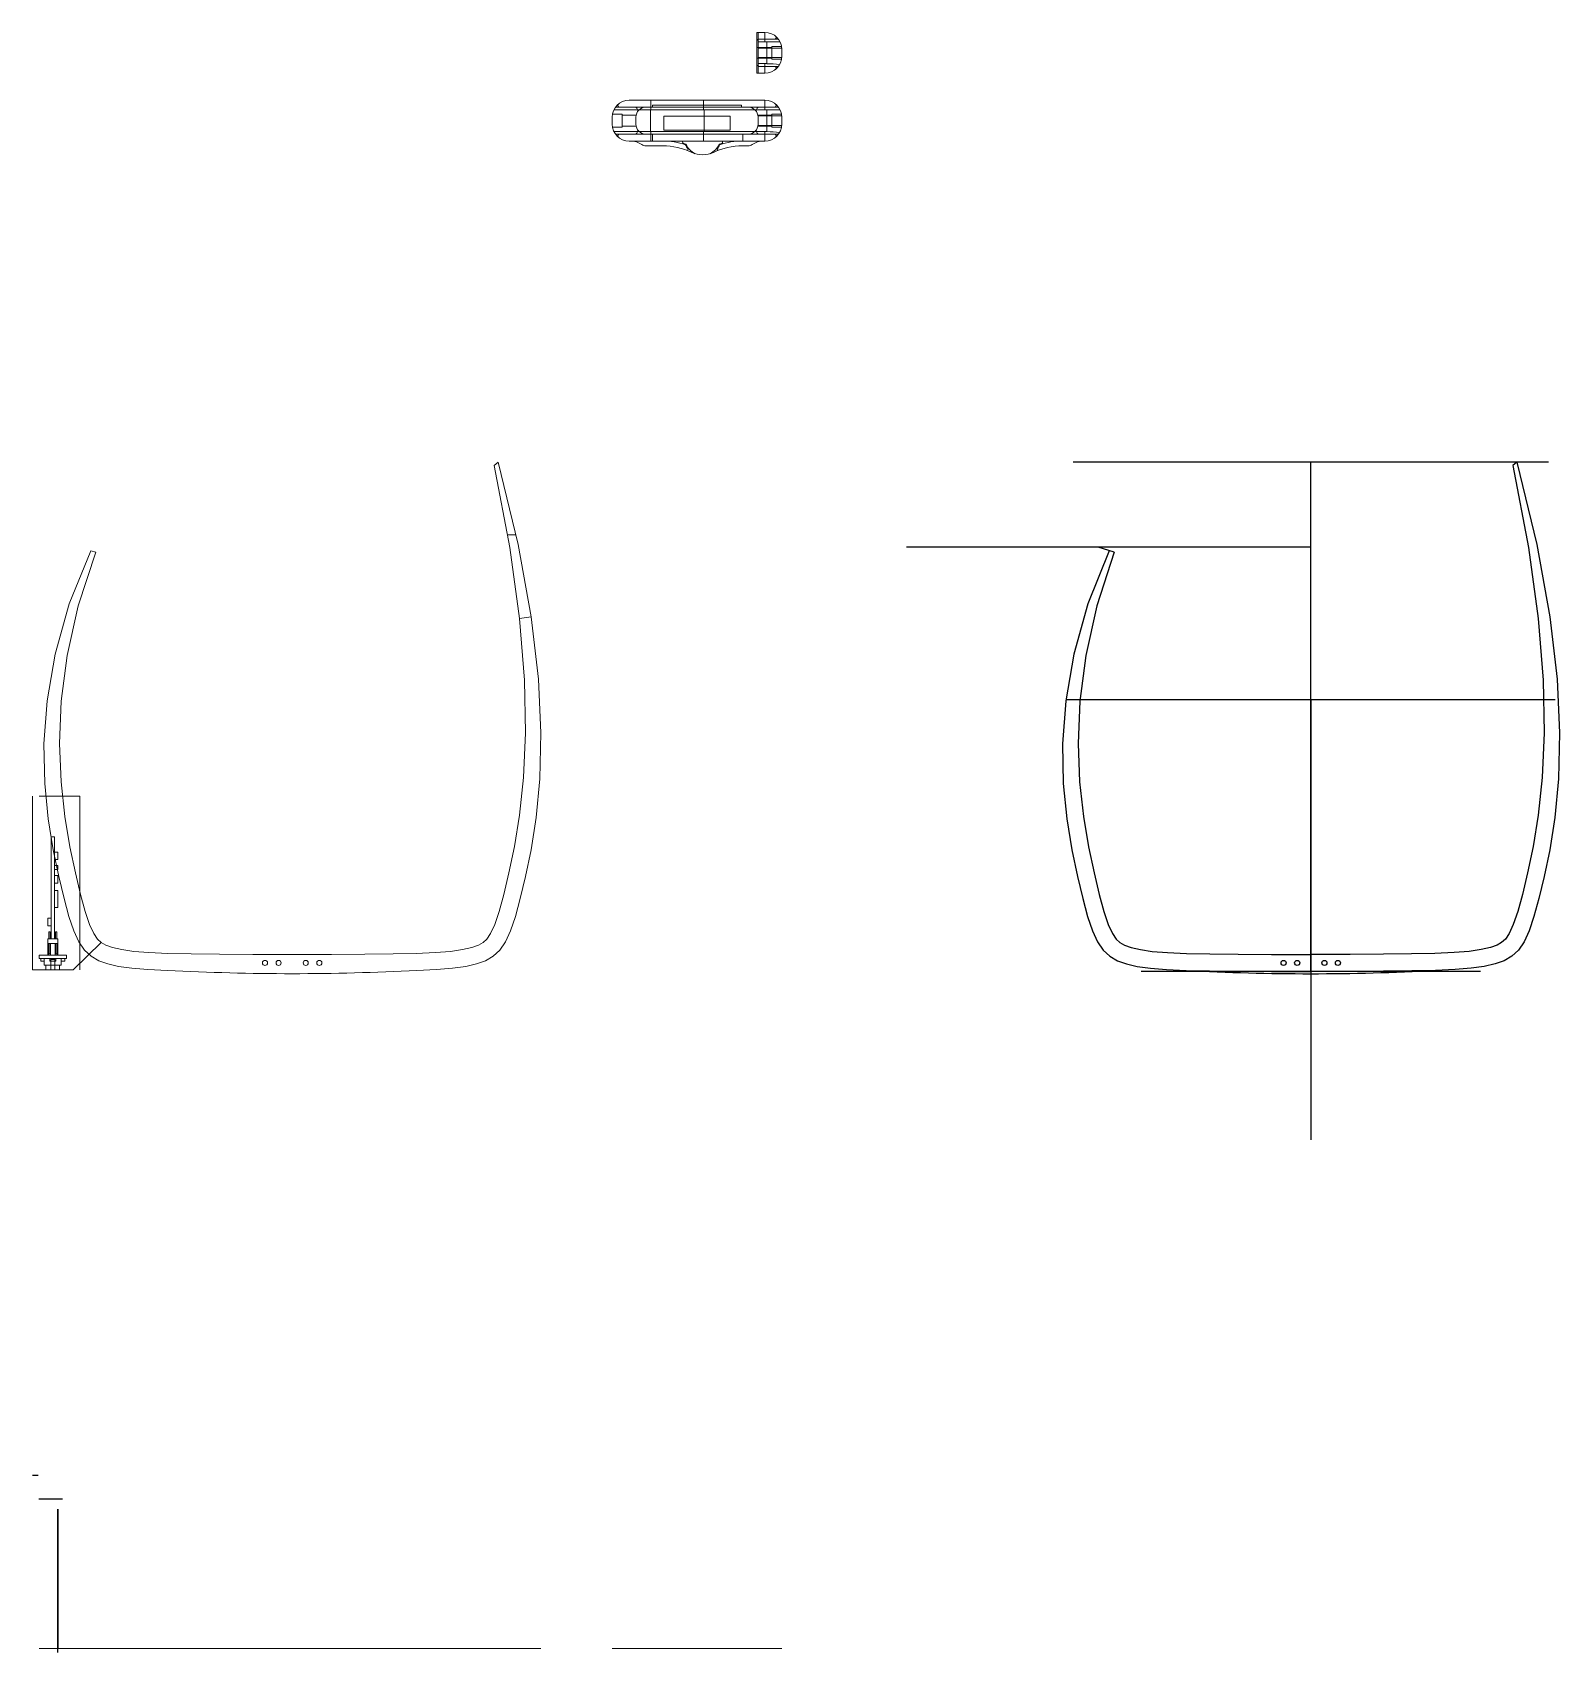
# Model space of a CAD drawing. Header units: millimetres. Extents: x -6 to 444, y 2 to 479.
import ezdxf

# ---------------------------------------------------------------- set-up
doc = ezdxf.new("R2010")
doc.units = ezdxf.units.MM
doc.layers.add('PRIMITIVAS', color=7, linetype='Continuous')

# ---------------------------------------------------------------- blocks, each defined once
blk = doc.blocks.new('A$C296025F8')
at = {"color": 5, "linetype": 'Continuous', "lineweight": 0, "extrusion": (0, 1, 0)}
for p, q in [((-202.5, -30.9), (-202.5, -51.9)), ((-190.5, -30.9), (-202.5, -30.9)), ((-190.5, -30.9), (-190.5, -51.9)), ((-189.13, -32.9), (-190.5, -32.9)), ((-189.13, -38.9), (-189.13, -32.9)), ((-187.21, -32.9), (-189.13, -32.9)), ((-187.21, -38.9), (-187.21, -32.9)), ((-184.96, -32.9), (-187.21, -32.9)), ((-184.96, -38.9), (-184.96, -32.9)), ((-182.29, -32.9), (-184.96, -32.9)), ((-179.1, -32.9), (-182.29, -32.9)), ((-182.29, -38.9), (-182.29, -32.9)), ((-179.1, -38.9), (-179.1, -32.9)), ((-175.22, -32.9), (-179.1, -32.9)), ((-175.22, -38.9), (-175.22, -32.9)), ((-170.49, -32.9), (-175.22, -32.9)), ((-170.49, -38.9), (-170.49, -32.9)), ((-164.74, -32.9), (-170.49, -32.9)), ((-91.26, -32.9), (-164.74, -32.9)), ((-85.5, -32.9), (-91.26, -32.9)), ((-85.5, -38.9), (-85.5, -32.9)), ((-80.77, -32.9), (-85.5, -32.9)), ((-80.77, -38.9), (-80.77, -32.9)), ((-76.9, -32.9), (-80.77, -32.9)), ((-76.9, -38.9), (-76.9, -32.9)), ((-73.7, -32.9), (-76.9, -32.9)), ((-73.7, -38.9), (-73.7, -32.9)), ((-71.03, -32.9), (-73.7, -32.9)), ((-71.03, -38.9), (-71.03, -32.9)), ((-68.78, -32.9), (-71.03, -32.9)), ((-68.78, -38.9), (-68.78, -32.9)), ((-66.87, -32.9), (-68.78, -32.9)), ((-66.87, -38.9), (-66.87, -32.9)), ((-65.2, -32.9), (-66.87, -32.9)), ((-65.2, -38.9), (-65.2, -32.9)), ((-63.7, -32.9), (-65.2, -32.9)), ((-63.7, -38.9), (-63.7, -32.9)), ((-62.27, -32.9), (-63.7, -32.9)), ((-62.27, -38.9), (-62.27, -32.9)), ((-60.83, -32.9), (-62.27, -32.9)), ((-60.83, -38.9), (-60.83, -32.9)), ((-59.29, -32.9), (-60.83, -32.9)), ((-57.64, -32.9), (-59.29, -32.9)), ((-57.64, -38.9), (-57.64, -32.9)), ((-56.12, -32.9), (-57.64, -32.9)), ((-56.12, -38.9), (-56.12, -32.9)), ((-55.04, -32.9), (-56.12, -32.9)), ((-55.04, -38.9), (-55.04, -32.9)), ((-54.72, -32.9), (-55.04, -32.9)), ((-54.72, -38.9), (-54.72, -32.9)), ((-190.5, -38.9), (-189.13, -38.9)), ((-189.13, -38.9), (-187.21, -38.9)), ((-187.21, -38.9), (-184.96, -38.9)), ((-184.96, -38.9), (-182.29, -38.9)), ((-182.29, -38.9), (-179.1, -38.9)), ((-179.1, -38.9), (-175.22, -38.9)), ((-175.22, -38.9), (-170.49, -38.9)), ((-170.49, -38.9), (-164.74, -38.9)), ((-164.74, -38.9), (-91.26, -38.9)), ((-91.26, -38.9), (-85.5, -38.9)), ((-85.5, -38.9), (-80.77, -38.9)), ((-80.77, -38.9), (-76.9, -38.9)), ((-76.9, -38.9), (-73.7, -38.9)), ((-73.7, -38.9), (-71.03, -38.9)), ((-71.03, -38.9), (-68.78, -38.9)), ((-68.78, -38.9), (-66.87, -38.9)), ((-68.51, -58.9), (-68.51, -38.9)), ((-66.87, -38.9), (-65.2, -38.9)), ((-65.2, -38.9), (-63.7, -38.9)), ((-63.9, -48.34), (-63.9, -38.9)), ((-63.7, -38.9), (-62.27, -38.9)), ((-62.27, -38.9), (-60.83, -38.9)), ((-60.83, -38.9), (-59.29, -38.9)), ((-59.29, -38.9), (-57.64, -38.9)), ((-57.64, -38.9), (-56.12, -38.9)), ((-57.61, -38.9), (-57.61, -38.9)), ((-56.12, -38.9), (-55.04, -38.9)), ((-55.04, -38.9), (-54.72, -38.9)), ((-33.77, -39.2), (-28.77, -39.2)), ((-33.77, -39.2), (-33.77, -42.28)), ((-32.77, -43.9), (-32.77, -40.9)), ((-32.77, -40.9), (-28.77, -40.9)), ((-32.09, -41.1), (-31.91, -41.1)), ((-32.09, -41.1), (-32.09, -44.2)), ((-31.91, -41.1), (-28.77, -41.1)), ((-28.77, -39.2), (-28.38, -39.2)), ((-28.38, -40.9), (-28.77, -40.9)), ((-28.77, -41.1), (-28.38, -41.1)), ((-24.99, -39.2), (-28.38, -39.2)), ((-24.99, -40.9), (-28.38, -40.9)), ((-24.99, -41.1), (-28.38, -41.1)), ((-26.23, -41.1), (-26.23, -40.9)), ((-24.99, -39.2), (-23.86, -39.2)), ((-23.86, -40.9), (-24.99, -40.9)), ((-23.86, -41.1), (-24.99, -41.1)), ((-18.88, -39.2), (-23.86, -39.2)), ((-18.88, -40.9), (-23.86, -40.9)), ((-18.88, -41.1), (-23.86, -41.1)), ((-10.31, -39.2), (-18.88, -39.2)), ((-10.31, -40.9), (-18.88, -40.9)), ((-18.88, -41.1), (-11.81, -41.1)), ((-13.01, -41.1), (-13.01, -40.9)), ((-11.98, -41.1), (-11.98, -40.9)), ((-11.81, -41.1), (-11.41, -41.1)), ((-11.41, -46.4), (-11.41, -41.1)), ((-9.31, -42.9), (-11.41, -42.9)), ((-10.31, -39.2), (-3.92, -39.2)), ((-9.31, -40.9), (-10.31, -40.9)), ((-9.31, -42.9), (-9.31, -40.9)), ((-4.92, -42.9), (-9.31, -42.9)), ((-3.92, -40.9), (-4.92, -40.9)), ((-4.92, -42.9), (-4.92, -40.9)), ((-2.82, -42.9), (-4.92, -42.9)), ((4.65, -39.2), (-3.92, -39.2)), ((4.65, -40.9), (-3.92, -40.9)), ((-2.82, -41.1), (-2.42, -41.1)), ((-2.82, -46.4), (-2.82, -41.1)), ((-2.42, -41.1), (4.65, -41.1)), ((-2.26, -41.1), (-2.26, -40.9)), ((-1.22, -41.1), (-1.22, -40.9)), ((4.65, -39.2), (6.33, -39.2)), ((6.33, -40.9), (4.65, -40.9)), ((4.65, -41.1), (6.33, -41.1)), ((6.33, -39.2), (7.46, -39.2)), ((7.46, -40.9), (6.33, -40.9)), ((7.46, -41.1), (6.33, -41.1)), ((10.85, -39.2), (7.46, -39.2)), ((10.85, -40.9), (7.46, -40.9)), ((10.85, -41.1), (7.46, -41.1)), ((8.7, -40.9), (8.7, -41.1)), ((10.85, -39.2), (11.23, -39.2)), ((11.23, -40.9), (10.85, -40.9)), ((10.85, -41.1), (11.23, -41.1)), ((11.23, -39.2), (16.23, -39.2)), ((15.23, -40.9), (11.23, -40.9)), ((14.38, -41.1), (11.23, -41.1)), ((14.56, -41.1), (14.38, -41.1)), ((14.56, -44.2), (14.56, -41.1)), ((15.23, -43.9), (15.23, -40.9)), ((16.23, -39.2), (16.23, -42.28)), ((-33.77, -49.3), (-33.77, -45.81)), ((-33.68, -43.9), (-32.77, -43.9)), ((-33.68, -44.2), (-31.91, -44.2)), ((-32.77, -43.9), (-32.09, -43.9)), ((-10.31, -46.4), (-11.81, -46.4)), ((-3.92, -46.4), (-10.31, -46.4)), ((-2.42, -46.4), (-3.92, -46.4)), ((16.22, -44.2), (14.38, -44.2)), ((15.23, -43.9), (14.56, -43.9)), ((16.15, -43.9), (15.23, -43.9)), ((16.23, -52.72), (16.23, -45.18)), ((-190.5, -51.9), (-202.5, -51.9)), ((-33.77, -49.3), (-33.26, -49.28)), ((-33.26, -54.04), (-33.26, -49.28)), ((-28.38, -48.2), (-24.99, -48.2)), ((-24.99, -48.2), (-23.86, -48.2)), ((-18.88, -48.2), (-23.86, -48.2)), ((-18.88, -48.2), (-10.31, -48.2)), ((-10.31, -48.2), (-3.92, -48.2)), ((-3.92, -48.2), (4.65, -48.2)), ((6.33, -48.2), (4.65, -48.2)), ((6.33, -48.2), (7.46, -48.2)), ((7.46, -48.2), (10.85, -48.2)), ((-33.26, -54.04), (-28.77, -53.84)), ((-28.77, -53.84), (-22.38, -53.57)), ((-22.38, -53.57), (-6.86, -53.87)), ((-6.86, -53.87), (11.23, -55.33)), ((11.23, -55.33), (11.25, -55.33)), ((11.25, -55.33), (15.56, -55.92)), ((15.56, -52.6), (15.56, -55.92)), ((15.56, -52.6), (16.23, -52.72)), ((15.56, -55.92), (15.72, -55.94)), ((15.72, -52.63), (15.72, -55.94)), ((-68.51, -58.9), (-64.61, -58.9)), ((-62.16, -58.9), (-64.61, -58.9))]:
    blk.add_line(p, q, dxfattribs=at)
at = {"color": 17, "linetype": 'Continuous', "lineweight": 0, "extrusion": (0, 1, 0)}
for p, q in [((-201.1, -38.9), (-201.1, -32.9)), ((-200.88, -32.9), (-201.1, -32.9)), ((-200.88, -38.9), (-200.88, -32.9)), ((-199.85, -32.9), (-200.88, -32.9)), ((-200.19, -38.9), (-200.19, -32.9)), ((-199.85, -38.9), (-199.85, -32.9)), ((-198.35, -32.9), (-199.85, -32.9)), ((-198.35, -38.9), (-198.35, -32.9)), ((-196.7, -32.9), (-198.35, -32.9)), ((-197.81, -38.9), (-197.81, -32.9)), ((-195.17, -32.9), (-196.7, -32.9)), ((-196.51, -38.9), (-196.51, -32.9)), ((-196.07, -38.9), (-196.07, -32.9)), ((-196, -38.9), (-196, -32.9)), ((-195.17, -38.9), (-195.17, -32.9)), ((-193.73, -32.9), (-195.17, -32.9)), ((-194.95, -38.9), (-194.95, -32.9)), ((-194.27, -38.9), (-194.27, -32.9)), ((-193.73, -38.9), (-193.73, -32.9)), ((-192.3, -32.9), (-193.73, -32.9)), ((-193.64, -38.9), (-193.64, -32.9)), ((-193.44, -38.9), (-193.44, -32.9)), ((-192.3, -38.9), (-192.3, -32.9)), ((-190.79, -32.9), (-192.3, -32.9)), ((-191.01, -38.9), (-191.01, -32.9)), ((-190.79, -38.9), (-190.79, -32.9)), ((-190.5, -32.9), (-190.79, -32.9)), ((-190.32, -38.9), (-190.32, -32.9)), ((-188.94, -38.9), (-188.94, -32.9)), ((-187.65, -38.9), (-187.65, -32.9)), ((-187.34, -38.9), (-187.34, -32.9)), ((-186.43, -38.9), (-186.43, -32.9)), ((-185.87, -38.9), (-185.87, -32.9)), ((-185.3, -38.9), (-185.3, -32.9)), ((-184.2, -38.9), (-184.2, -32.9)), ((-182.85, -38.9), (-182.85, -32.9)), ((-180.89, -38.9), (-180.89, -32.9)), ((-178.19, -38.9), (-178.19, -32.9)), ((-174.67, -38.9), (-174.67, -32.9)), ((-170.17, -38.9), (-170.17, -32.9)), ((-136.75, -38.9), (-136.75, -32.9)), ((-135.25, -38.9), (-135.25, -32.9)), ((-132.75, -38.9), (-132.75, -32.9)), ((-131.25, -38.9), (-131.25, -32.9)), ((-127.99, -38.9), (-127.99, -32.9)), ((-124.75, -38.9), (-124.75, -32.9)), ((-123.25, -38.9), (-123.25, -32.9)), ((-120.75, -38.9), (-120.75, -32.9)), ((-119.25, -38.9), (-119.25, -32.9)), ((-85.82, -38.9), (-85.82, -32.9)), ((-81.33, -38.9), (-81.33, -32.9)), ((-77.8, -38.9), (-77.8, -32.9)), ((-75.1, -38.9), (-75.1, -32.9)), ((-73.14, -38.9), (-73.14, -32.9)), ((-71.79, -38.9), (-71.79, -32.9)), ((-70.69, -38.9), (-70.69, -32.9)), ((-69.56, -38.9), (-69.56, -32.9)), ((-68.51, -38.9), (-68.51, -32.9)), ((-68.34, -38.9), (-68.34, -32.9)), ((-67.31, -58.9), (-67.31, -32.9)), ((-67.05, -38.9), (-67.05, -32.9)), ((-65.67, -38.9), (-65.67, -32.9)), ((-63.9, -38.9), (-63.9, -32.9)), ((-62.55, -38.9), (-62.55, -32.9)), ((-61.45, -49.47), (-61.45, -32.9)), ((-61.02, -38.9), (-61.02, -32.9)), ((-61.02, -38.9), (-61.02, -32.9)), ((-59.83, -38.9), (-59.83, -32.9)), ((-59.56, -38.9), (-59.56, -32.9)), ((-59.26, -38.9), (-59.26, -32.9)), ((-57.61, -38.9), (-57.61, -32.9)), ((-55.47, -38.9), (-55.47, -32.9)), ((-201.1, -38.9), (-200.88, -38.9)), ((-200.88, -38.9), (-199.85, -38.9)), ((-199.85, -38.9), (-198.35, -38.9)), ((-198.35, -38.9), (-196.7, -38.9)), ((-198, -42.2), (-195, -42.2)), ((-198, -49.6), (-198, -42.2)), ((-197.8, -42.96), (-197.8, -42.36)), ((-197.8, -42.36), (-197.2, -42.36)), ((-197.7, -42.46), (-197.3, -42.46)), ((-197.7, -42.86), (-197.7, -42.46)), ((-197.3, -42.86), (-197.7, -42.86)), ((-195.6, -42.4), (-197.4, -42.4)), ((-197.4, -42.4), (-197.4, -43.4)), ((-197.3, -42.46), (-197.3, -42.86)), ((-197.2, -42.36), (-197.2, -42.96)), ((-197, -41.9), (-196, -41.9)), ((-197, -41.9), (-197, -49.9)), ((-196.7, -38.9), (-195.17, -38.9)), ((-196, -49.9), (-196, -41.9)), ((-195.8, -42.96), (-195.8, -42.36)), ((-195.8, -42.36), (-195.2, -42.36)), ((-195.3, -42.46), (-195.7, -42.46)), ((-195.7, -42.46), (-195.7, -42.86)), ((-195.7, -42.86), (-195.3, -42.86)), ((-195.6, -43.4), (-195.6, -42.4)), ((-195.3, -42.86), (-195.3, -42.46)), ((-195.2, -42.36), (-195.2, -42.96)), ((-195.17, -38.9), (-193.73, -38.9)), ((-195, -42.2), (-195, -49.6)), ((-193.73, -38.9), (-192.3, -38.9)), ((-192.3, -38.9), (-190.79, -38.9)), ((-190.79, -38.9), (-190.5, -38.9)), ((-33.77, -42), (-30.77, -42)), ((-30.77, -43.9), (-30.77, -42)), ((-30.77, -42.3), (-26.77, -42.3)), ((-23.77, -40.7), (-26.77, -40.7)), ((-26.77, -42.65), (-26.77, -40.7)), ((-26.23, -43.9), (-26.23, -41.1)), ((6.23, -40.7), (-23.77, -40.7)), ((-21.87, -48.2), (-21.87, -41.1)), ((-13.01, -42.9), (-13.01, -41.1)), ((-12.76, -42.9), (-13.01, -42.9)), ((-11.98, -42.9), (-12.76, -42.9)), ((-12.13, -46.4), (-12.13, -41.1)), ((-11.98, -42.9), (-11.98, -41.1)), ((-11.41, -42.9), (-11.98, -42.9)), ((-11.41, -41.1), (-2.82, -41.1)), ((-4.92, -40.9), (-9.31, -40.9)), ((-2.26, -42.9), (-2.82, -42.9)), ((-2.26, -42.9), (-2.26, -41.1)), ((-1.47, -42.9), (-2.26, -42.9)), ((-2.11, -46.4), (-2.11, -41.1)), ((-1.22, -42.9), (-1.47, -42.9)), ((-1.22, -42.9), (-1.22, -41.1)), ((4.33, -41.1), (4.33, -48.2)), ((4.73, -41.1), (4.73, -48.2)), ((6.23, -40.7), (9.23, -40.7)), ((8.7, -41.1), (8.7, -43.9)), ((9.23, -42.65), (9.23, -40.7)), ((9.23, -42.3), (13.23, -42.3)), ((13.23, -42), (13.23, -43.9)), ((13.23, -42), (16.23, -42)), ((-200, -45), (-200, -46.8)), ((-199, -45), (-200, -45)), ((-200, -46.8), (-199, -46.8)), ((-199, -43.4), (-194, -43.4)), ((-199, -48.4), (-199, -43.4)), ((-197, -43.04), (-198, -43.04)), ((-197, -45.27), (-198, -45.27)), ((-197, -47.72), (-198, -47.72)), ((-197.2, -42.96), (-197.8, -42.96)), ((-197.8, -43.89), (-197.8, -43.29)), ((-197.8, -43.29), (-197.2, -43.29)), ((-197.2, -43.89), (-197.8, -43.89)), ((-197.8, -44.81), (-197.8, -44.21)), ((-197.8, -44.21), (-197.2, -44.21)), ((-197.2, -44.81), (-197.8, -44.81)), ((-197.8, -45.74), (-197.8, -45.14)), ((-197.8, -45.14), (-197.2, -45.14)), ((-197.2, -45.74), (-197.8, -45.74)), ((-197.8, -46.66), (-197.8, -46.06)), ((-197.8, -46.06), (-197.2, -46.06)), ((-197.2, -46.66), (-197.8, -46.66)), ((-197.8, -47.59), (-197.8, -46.99)), ((-197.8, -46.99), (-197.2, -46.99)), ((-197.2, -47.59), (-197.8, -47.59)), ((-197.7, -43.39), (-197.3, -43.39)), ((-197.7, -43.79), (-197.7, -43.39)), ((-197.3, -43.79), (-197.7, -43.79)), ((-197.7, -44.31), (-197.3, -44.31)), ((-197.7, -44.71), (-197.7, -44.31)), ((-197.3, -44.71), (-197.7, -44.71)), ((-197.7, -45.24), (-197.3, -45.24)), ((-197.7, -45.64), (-197.7, -45.24)), ((-197.3, -45.64), (-197.7, -45.64)), ((-197.7, -46.16), (-197.3, -46.16)), ((-197.7, -46.56), (-197.7, -46.16)), ((-197.3, -46.56), (-197.7, -46.56)), ((-197.7, -47.09), (-197.3, -47.09)), ((-197.7, -47.49), (-197.7, -47.09)), ((-197.3, -47.49), (-197.7, -47.49)), ((-197.3, -43.39), (-197.3, -43.79)), ((-197.3, -44.31), (-197.3, -44.71)), ((-197.3, -45.24), (-197.3, -45.64)), ((-197.3, -46.16), (-197.3, -46.56)), ((-197.3, -47.09), (-197.3, -47.49)), ((-197.2, -43.29), (-197.2, -43.89)), ((-197.2, -44.21), (-197.2, -44.81)), ((-197.2, -45.14), (-197.2, -45.74)), ((-197.2, -46.06), (-197.2, -46.66)), ((-197.2, -46.99), (-197.2, -47.59)), ((-195, -44.89), (-196, -44.89)), ((-195, -46.02), (-196, -46.02)), ((-195.2, -42.96), (-195.8, -42.96)), ((-195.8, -43.89), (-195.8, -43.29)), ((-195.8, -43.29), (-195.2, -43.29)), ((-195.2, -43.89), (-195.8, -43.89)), ((-195.8, -44.81), (-195.8, -44.21)), ((-195.8, -44.21), (-195.2, -44.21)), ((-195.2, -44.81), (-195.8, -44.81)), ((-195.8, -45.74), (-195.8, -45.14)), ((-195.8, -45.14), (-195.2, -45.14)), ((-195.2, -45.74), (-195.8, -45.74)), ((-195.8, -46.66), (-195.8, -46.06)), ((-195.8, -46.06), (-195.2, -46.06)), ((-195.2, -46.66), (-195.8, -46.66)), ((-195.8, -47.59), (-195.8, -46.99)), ((-195.8, -46.99), (-195.2, -46.99)), ((-195.2, -47.59), (-195.8, -47.59)), ((-195.3, -43.39), (-195.7, -43.39)), ((-195.7, -43.39), (-195.7, -43.79)), ((-195.7, -43.79), (-195.3, -43.79)), ((-195.3, -44.31), (-195.7, -44.31)), ((-195.7, -44.31), (-195.7, -44.71)), ((-195.7, -44.71), (-195.3, -44.71)), ((-195.3, -45.24), (-195.7, -45.24)), ((-195.7, -45.24), (-195.7, -45.64)), ((-195.7, -45.64), (-195.3, -45.64)), ((-195.3, -46.16), (-195.7, -46.16)), ((-195.7, -46.16), (-195.7, -46.56)), ((-195.7, -46.56), (-195.3, -46.56)), ((-195.3, -47.09), (-195.7, -47.09)), ((-195.7, -47.09), (-195.7, -47.49)), ((-195.7, -47.49), (-195.3, -47.49)), ((-195.3, -43.79), (-195.3, -43.39)), ((-195.3, -44.71), (-195.3, -44.31)), ((-195.3, -45.64), (-195.3, -45.24)), ((-195.3, -46.56), (-195.3, -46.16)), ((-195.3, -47.49), (-195.3, -47.09)), ((-195.2, -43.29), (-195.2, -43.89)), ((-195.2, -44.21), (-195.2, -44.81)), ((-195.2, -45.14), (-195.2, -45.74)), ((-195.2, -46.06), (-195.2, -46.66)), ((-195.2, -46.99), (-195.2, -47.59)), ((-194, -43.4), (-194, -48.4)), ((-194, -45), (-193, -45)), ((-193, -46.8), (-194, -46.8)), ((-193, -45), (-193, -46.8)), ((-33.77, -46.1), (-30.77, -46.1)), ((-32.09, -43.9), (-27.23, -43.9)), ((-31.59, -44.2), (-31.91, -44.2)), ((-31.59, -44.2), (-23.77, -44.2)), ((-30.77, -46.1), (-30.77, -44.2)), ((-30.77, -45.8), (-26.77, -45.8)), ((-27.23, -43.9), (-26.23, -43.9)), ((-26.77, -48.2), (-26.77, -45.45)), ((-18.88, -46.4), (-12.13, -46.4)), ((-18.52, -48.2), (-18.52, -47.2)), ((0.98, -47.2), (-18.52, -47.2)), ((-12.13, -46.4), (-11.81, -46.4)), ((-2.42, -46.4), (-2.11, -46.4)), ((-2.11, -46.4), (4.65, -46.4)), ((0.98, -48.2), (0.98, -47.2)), ((14.06, -44.2), (6.23, -44.2)), ((9.7, -43.9), (8.7, -43.9)), ((9.23, -48.2), (9.23, -45.18)), ((16.23, -45.6), (9.23, -45.6)), ((14.56, -43.9), (9.7, -43.9)), ((14.06, -44.2), (14.38, -44.2)), ((-194, -48.4), (-199, -48.4)), ((-197, -48.21), (-198, -48.21)), ((-197, -48.85), (-198, -48.85)), ((-197, -49.34), (-198, -49.34)), ((-195, -49.6), (-198, -49.6)), ((-197.8, -48.51), (-197.8, -47.91)), ((-197.8, -47.91), (-197.2, -47.91)), ((-197.2, -48.51), (-197.8, -48.51)), ((-197.8, -49.44), (-197.8, -48.84)), ((-197.8, -48.84), (-197.2, -48.84)), ((-197.2, -49.44), (-197.8, -49.44)), ((-197.7, -48.01), (-197.3, -48.01)), ((-197.7, -48.41), (-197.7, -48.01)), ((-197.3, -48.41), (-197.7, -48.41)), ((-197.7, -48.94), (-197.3, -48.94)), ((-197.7, -49.34), (-197.7, -48.94)), ((-197.3, -49.34), (-197.7, -49.34)), ((-197.4, -48.4), (-197.4, -49.4)), ((-197.4, -49.4), (-195.6, -49.4)), ((-197.3, -48.01), (-197.3, -48.41)), ((-197.3, -48.94), (-197.3, -49.34)), ((-197.2, -47.91), (-197.2, -48.51)), ((-197.2, -48.84), (-197.2, -49.44)), ((-196, -49.9), (-197, -49.9)), ((-195.8, -48.51), (-195.8, -47.91)), ((-195.8, -47.91), (-195.2, -47.91)), ((-195.2, -48.51), (-195.8, -48.51)), ((-195.8, -49.44), (-195.8, -48.84)), ((-195.8, -48.84), (-195.2, -48.84)), ((-195.2, -49.44), (-195.8, -49.44)), ((-195.3, -48.01), (-195.7, -48.01)), ((-195.7, -48.01), (-195.7, -48.41)), ((-195.7, -48.41), (-195.3, -48.41)), ((-195.3, -48.94), (-195.7, -48.94)), ((-195.7, -48.94), (-195.7, -49.34)), ((-195.7, -49.34), (-195.3, -49.34)), ((-195.6, -49.4), (-195.6, -48.4)), ((-195.3, -48.41), (-195.3, -48.01)), ((-195.3, -49.34), (-195.3, -48.94)), ((-195.2, -47.91), (-195.2, -48.51)), ((-195.2, -48.84), (-195.2, -49.44)), ((-33.26, -49.28), (-22.44, -49.03)), ((-22.44, -49.03), (-6.62, -49.78)), ((-6.62, -49.78), (11.79, -51.92)), ((11.25, -55.33), (11.79, -51.92)), ((11.79, -51.92), (15.56, -52.6))]:
    blk.add_line(p, q, dxfattribs=at)
at = {"color": 17, "linetype": 'Continuous', "lineweight": 0}
blk.add_circle((-196.5, -45.9), 4, dxfattribs=at)
at = {"color": 5, "linetype": 'Continuous', "lineweight": 0}
for radius in [2, 0.6]:
    blk.add_circle((-196.5, -45.9), radius, dxfattribs=at)
for centre, major_axis, ratio, start_param, end_param in [((-61.02, -58.9), (0, 20), 0.169676, 0, 1.014342), ((-57.52, -58.9), (0, -20), 0.223214, 3.163522, 4.221495), ((-61.02, -58.9), (155.35, 0), 0.128741, 1.548867, 1.570796), ((-59.91, -58.9), (0, 20), 0.235178, 1.014342, 1.570796), ((-56.21, -58.9), (0, -20), 0.29745, 4.221495, 4.712389)]:
    blk.add_ellipse(centre, major_axis=major_axis, ratio=ratio, start_param=start_param, end_param=end_param, dxfattribs=at)
for points, knots in [([(-33.68, -43.9), (-33.68, -43.78), (-33.69, -43.66), (-33.7, -43.41), (-33.7, -43.29), (-33.72, -43.05), (-33.73, -42.94), (-33.74, -42.73), (-33.75, -42.64), (-33.76, -42.47), (-33.76, -42.39), (-33.77, -42.31), (-33.77, -42.3), (-33.77, -42.28)], [5.86457, 5.86457, 5.86457, 5.86457, 6.224725, 6.224725, 6.584879, 6.584879, 6.945034, 6.945034, 7.305188, 7.305188, 7.663727, 7.663727, 7.725173, 7.725173, 7.725173, 7.725173]), ([(16.15, -43.9), (16.15, -43.78), (16.15, -43.66), (16.16, -43.41), (16.17, -43.29), (16.18, -43.05), (16.19, -42.94), (16.21, -42.73), (16.22, -42.64), (16.23, -42.47), (16.23, -42.39), (16.23, -42.31), (16.23, -42.3), (16.23, -42.28)], [5.86457, 5.86457, 5.86457, 5.86457, 6.224725, 6.224725, 6.584879, 6.584879, 6.945034, 6.945034, 7.305188, 7.305188, 7.663727, 7.663727, 7.725173, 7.725173, 7.725173, 7.725173]), ([(-33.68, -44.2), (-33.68, -44.32), (-33.69, -44.44), (-33.7, -44.69), (-33.7, -44.81), (-33.72, -45.05), (-33.73, -45.16), (-33.74, -45.37), (-33.75, -45.46), (-33.76, -45.63), (-33.76, -45.71), (-33.77, -45.79), (-33.77, -45.8), (-33.77, -45.81)], [5.86457, 5.86457, 5.86457, 5.86457, 6.224725, 6.224725, 6.584879, 6.584879, 6.945034, 6.945034, 7.305188, 7.305188, 7.663727, 7.663727, 7.725173, 7.725173, 7.725173, 7.725173]), ([(16.22, -44.2), (16.22, -44.38), (16.22, -44.56), (16.23, -44.9), (16.23, -45.06), (16.23, -45.18)], [0, 0, 0, 0, 0.528634, 0.528634, 1.0408, 1.0408, 1.0408, 1.0408])]:
    blk.add_open_spline(points, degree=3, knots=knots, dxfattribs=at)
at = {"color": 17, "linetype": 'Continuous', "lineweight": 0}
for points, knots in [([(-26.75, -43), (-26.76, -42.91), (-26.76, -42.83), (-26.77, -42.72), (-26.77, -42.69), (-26.77, -42.65)], [6.1381016, 6.1381016, 6.1381016, 6.1381016, 6.4427147, 6.4427147, 6.6059356, 6.6059356, 6.6059356, 6.6059356]), ([(9.22, -43), (9.22, -42.91), (9.23, -42.83), (9.23, -42.72), (9.23, -42.69), (9.23, -42.65)], [6.1381016, 6.1381016, 6.1381016, 6.1381016, 6.4427147, 6.4427147, 6.6059356, 6.6059356, 6.6059356, 6.6059356]), ([(-26.75, -45.1), (-26.76, -45.19), (-26.76, -45.27), (-26.77, -45.38), (-26.77, -45.41), (-26.77, -45.45)], [6.1381016, 6.1381016, 6.1381016, 6.1381016, 6.4427147, 6.4427147, 6.6059356, 6.6059356, 6.6059356, 6.6059356]), ([(-26.71, -43.9), (-26.71, -43.8), (-26.71, -43.69), (-26.72, -43.48), (-26.72, -43.38), (-26.73, -43.18), (-26.74, -43.09), (-26.75, -43)], [5.2242623, 5.2242623, 5.2242623, 5.2242623, 5.5288754, 5.5288754, 5.8334885, 5.8334885, 6.1381016, 6.1381016, 6.1381016, 6.1381016]), ([(-26.71, -44.2), (-26.71, -44.3), (-26.71, -44.41), (-26.72, -44.61), (-26.72, -44.72), (-26.73, -44.92), (-26.74, -45.01), (-26.75, -45.1)], [5.2242623, 5.2242623, 5.2242623, 5.2242623, 5.5288754, 5.5288754, 5.8334885, 5.8334885, 6.1381016, 6.1381016, 6.1381016, 6.1381016]), ([(9.17, -43.9), (9.17, -43.8), (9.18, -43.69), (9.18, -43.48), (9.19, -43.38), (9.2, -43.18), (9.21, -43.09), (9.22, -43)], [5.2242623, 5.2242623, 5.2242623, 5.2242623, 5.5288754, 5.5288754, 5.8334885, 5.8334885, 6.1381016, 6.1381016, 6.1381016, 6.1381016]), ([(9.23, -44.89), (9.22, -44.84), (9.22, -44.79), (9.22, -44.65), (9.21, -44.56), (9.21, -44.38), (9.21, -44.29), (9.21, -44.2)], [8.302845, 8.302845, 8.302845, 8.302845, 8.4636976, 8.4636976, 8.7291695, 8.7291695, 8.9946414, 8.9946414, 8.9946414, 8.9946414])]:
    blk.add_open_spline(points, degree=3, knots=knots, dxfattribs=at)
blk.add_open_spline([(9.23, -45.18), (9.23, -45.1), (9.23, -45), (9.23, -44.89)], degree=3, dxfattribs=at)

msp = doc.modelspace()

# ---------------------------------------------------------------- linework, layer by layer
at = {"color": 5, "linetype": 'Continuous', "lineweight": 0}
for p, q in [((207.33, 479.11, 5), (209.73, 479.11, 5)), ((207.33, 467.11, 5), (207.33, 479.11, 5)), ((214.73, 474.11, 5), (214.73, 472.11, 5)), ((207.33, 467.11, 5), (209.73, 467.11, 5)), ((169.73, 459.11, 5), (209.73, 459.11, 5)), ((164.73, 452.11, 5), (164.73, 454.11, 5)), ((214.73, 454.11, 5), (214.73, 452.11, 5)), ((169.73, 447.11, 5), (170.12, 447.11, 5)), ((179.61, 445.71, 5), (174.64, 445.71, 5)), ((203.15, 445.71, 5), (204.82, 445.71, 5)), ((209.34, 447.11, 5), (209.73, 447.11, 5)), ((129.99, 351.56, 5), (131.19, 352.5, 5)), ((134.6, 327.41, 5), (129.99, 351.56, 5)), ((131.19, 352.5, 5), (137.04, 328.22, 5)), ((4.86, 310.75, 5), (11.16, 326.43, 5)), ((12.63, 325.95, 5), (7.49, 310.15, 5)), ((11.16, 326.43, 5), (12.63, 325.95, 5)), ((137.48, 306.45, 5), (134.6, 327.41, 5)), ((137.04, 328.22, 5), (140.88, 306.99, 5)), ((0.69, 295.99, 5), (4.86, 310.75, 5)), ((7.49, 310.15, 5), (4.23, 295.58, 5)), ((138.93, 288.33, 5), (137.48, 306.45, 5)), ((140.88, 306.99, 5), (143.02, 288.58, 5)), ((-1.69, 282.22, 5), (0.69, 295.99, 5)), ((4.23, 295.58, 5), (2.49, 282.06, 5)), ((139.24, 272.81, 5), (138.93, 288.33, 5)), ((143.02, 288.58, 5), (143.78, 272.75, 5)), ((-2.61, 269.49, 5), (-1.69, 282.22, 5)), ((2.49, 282.06, 5), (1.99, 269.62, 5)), ((138.66, 259.64, 5), (139.24, 272.81, 5)), ((143.78, 272.75, 5), (143.46, 259.26, 5)), ((-2.39, 257.89, 5), (-2.61, 269.49, 5)), ((1.99, 269.62, 5), (2.43, 258.32, 5)), ((-1.36, 247.47, 5), (-2.39, 257.89, 5)), ((2.43, 258.32, 5), (3.55, 248.17, 5)), ((137.48, 248.55, 5), (138.66, 259.64, 5)), ((143.46, 259.26, 5), (142.38, 247.87, 5)), ((-6, 254.1, 5), (-6, 203, 5)), ((-4, 254.1, 5), (8, 254.1, 5)), ((8, 254.1, 5), (8, 203, 5)), ((135.95, 239.27, 5), (137.48, 248.55, 5)), ((0.15, 238.29, 5), (-1.36, 247.47, 5)), ((3.55, 248.17, 5), (5.05, 239.23, 5)), ((142.38, 247.87, 5), (140.86, 238.35, 5)), ((5.05, 239.23, 5), (6.68, 231.53, 5)), ((134.32, 231.53, 5), (135.95, 239.27, 5)), ((1.8, 230.44, 5), (0.15, 238.29, 5)), ((140.86, 238.35, 5), (139.2, 230.44, 5)), ((3.33, 223.93, 5), (1.8, 230.44, 5)), ((6.68, 231.53, 5), (8.18, 225.16, 5)), ((132.82, 225.16, 5), (134.32, 231.53, 5)), ((139.2, 230.44, 5), (137.67, 223.93, 5)), ((8.18, 225.16, 5), (9.55, 220.12, 5)), ((131.45, 220.12, 5), (132.82, 225.16, 5)), ((4.77, 218.65, 5), (3.33, 223.93, 5)), ((9.55, 220.12, 5), (10.85, 216.33, 5)), ((130.15, 216.33, 5), (131.45, 220.12, 5)), ((137.67, 223.93, 5), (136.23, 218.65, 5)), ((6.2, 214.46, 5), (4.77, 218.65, 5)), ((10.85, 216.33, 5), (12.07, 213.69, 5)), ((128.93, 213.69, 5), (130.15, 216.33, 5)), ((136.23, 218.65, 5), (134.8, 214.46, 5)), ((7.7, 211.22, 5), (6.2, 214.46, 5)), ((9.37, 208.76, 5), (7.7, 211.22, 5)), ((12.07, 213.69, 5), (13.2, 212.03, 5)), ((13.2, 212.03, 5), (14.29, 210.99, 5)), ((14.29, 210.99, 5), (15.65, 210.21, 5)), ((15.65, 210.21, 5), (17.61, 209.51, 5)), ((123.39, 209.51, 5), (125.35, 210.21, 5)), ((125.35, 210.21, 5), (126.71, 210.99, 5)), ((126.71, 210.99, 5), (127.8, 212.03, 5)), ((127.8, 212.03, 5), (128.93, 213.69, 5)), ((133.3, 211.22, 5), (131.63, 208.76, 5)), ((134.8, 214.46, 5), (133.3, 211.22, 5)), ((11.28, 206.96, 5), (9.37, 208.76, 5)), ((13.54, 205.65, 5), (11.28, 206.96, 5)), ((16.21, 204.7, 5), (13.54, 205.65, 5)), ((17.61, 209.51, 5), (20.31, 208.9, 5)), ((20.31, 208.9, 5), (23.83, 208.4, 5)), ((23.83, 208.4, 5), (28.32, 208.03, 5)), ((28.32, 208.03, 5), (33.93, 207.77, 5)), ((33.93, 207.77, 5), (40.8, 207.62, 5)), ((40.8, 207.62, 5), (49.07, 207.53, 5)), ((49.07, 207.53, 5), (58.92, 207.5, 5)), ((58.92, 207.5, 5), (70.5, 207.5, 5)), ((70.5, 207.5, 5), (82.08, 207.5, 5)), ((70.5, 207.5, 5), (70.5, 207.5, 5)), ((82.08, 207.5, 5), (91.93, 207.53, 5)), ((91.93, 207.53, 5), (100.2, 207.62, 5)), ((100.2, 207.62, 5), (107.07, 207.77, 5)), ((107.07, 207.77, 5), (112.68, 208.03, 5)), ((112.68, 208.03, 5), (117.17, 208.4, 5)), ((117.17, 208.4, 5), (120.69, 208.9, 5)), ((120.69, 208.9, 5), (123.39, 209.51, 5)), ((127.46, 205.65, 5), (124.79, 204.7, 5)), ((129.72, 206.96, 5), (127.46, 205.65, 5)), ((131.63, 208.76, 5), (129.72, 206.96, 5)), ((6, 203, 5), (-6, 203, 5)), ((19.4, 203.97, 5), (16.21, 204.7, 5)), ((23.28, 203.43, 5), (19.4, 203.97, 5)), ((28, 203.04, 5), (23.28, 203.43, 5)), ((33.76, 202.77, 5), (28, 203.04, 5)), ((113, 203.04, 5), (107.24, 202.77, 5)), ((117.72, 203.43, 5), (113, 203.04, 5)), ((121.6, 203.97, 5), (117.72, 203.43, 5)), ((124.79, 204.7, 5), (121.6, 203.97, 5))]:
    msp.add_line(p, q, dxfattribs=at)
at = {"color": 17, "linetype": 'Continuous', "lineweight": 0}
for p, q in [((207.73, 477.11, 5), (207.73, 479.11, 5)), ((209.75, 476.31, 5), (209.75, 479.11, 5)), ((207.33, 474.71, 5), (211.73, 474.71, 5)), ((207.73, 474.51, 5), (207.73, 477.11, 5)), ((207.73, 477.11, 5), (208.19, 477.11, 5)), ((207.73, 476.31, 5), (210.29, 476.31, 5)), ((207.73, 471.71, 5), (207.73, 474.51, 5)), ((207.73, 474.51, 5), (214.71, 474.51, 5)), ((208.19, 477.11, 5), (213.73, 477.11, 5)), ((210.29, 469.91, 5), (210.29, 476.31, 5)), ((210.29, 476.31, 5), (214.22, 476.31, 5)), ((211.73, 475.01, 5), (211.73, 471.21, 5)), ((214.65, 475.01, 5), (211.73, 475.01, 5)), ((207.33, 471.51, 5), (211.73, 471.51, 5)), ((207.73, 469.11, 5), (207.73, 471.71, 5)), ((214.71, 471.71, 5), (207.73, 471.71, 5)), ((207.73, 469.91, 5), (210.29, 469.91, 5)), ((207.73, 467.11, 5), (207.73, 469.11, 5)), ((207.73, 469.11, 5), (208.19, 469.11, 5)), ((208.19, 469.11, 5), (213.73, 469.11, 5)), ((209.75, 467.11, 5), (209.75, 469.91, 5)), ((210.29, 469.91, 5), (210.29, 469.91, 5)), ((214.65, 471.21, 5), (211.73, 471.21, 5)), ((176.11, 456.31, 5), (176.11, 459.11, 5)), ((191.63, 456.31, 5), (191.63, 459.11, 5)), ((209.75, 456.31, 5), (209.75, 459.11, 5)), ((164.81, 455.01, 5), (167.73, 455.01, 5)), ((165.24, 456.31, 5), (176.05, 456.31, 5)), ((171.27, 457.11, 5), (165.73, 457.11, 5)), ((167.73, 451.21, 5), (167.73, 455.01, 5)), ((171.79, 454.71, 5), (167.73, 454.71, 5)), ((171.27, 457.11, 5), (174.73, 457.11, 5)), ((171.73, 452.11, 5), (171.73, 454.11, 5)), ((174.73, 457.11, 5), (204.73, 457.11, 5)), ((176.05, 449.91, 5), (176.05, 456.31, 5)), ((176.05, 456.31, 5), (191.88, 456.31, 5)), ((176.63, 457.71, 5), (202.83, 457.71, 5)), ((176.63, 457.11, 5), (176.63, 457.71, 5)), ((179.98, 450.36, 5), (179.98, 454.46, 5)), ((179.98, 454.46, 5), (199.48, 454.46, 5)), ((191.88, 449.91, 5), (191.88, 456.31, 5)), ((191.88, 456.31, 5), (210.29, 456.31, 5)), ((199.48, 454.46, 5), (199.48, 450.36, 5)), ((202.83, 457.71, 5), (202.83, 457.11, 5)), ((204.73, 457.11, 5), (208.19, 457.11, 5)), ((207.67, 454.71, 5), (211.73, 454.71, 5)), ((207.7, 454.51, 5), (214.71, 454.51, 5)), ((207.73, 454.11, 5), (207.73, 452.11, 5)), ((208.19, 457.11, 5), (213.73, 457.11, 5)), ((210.29, 449.91, 5), (210.29, 456.31, 5)), ((210.29, 456.31, 5), (214.22, 456.31, 5)), ((211.73, 455.01, 5), (211.73, 451.21, 5)), ((214.65, 455.01, 5), (211.73, 455.01, 5)), ((164.81, 451.21, 5), (167.73, 451.21, 5)), ((165.24, 449.91, 5), (176.05, 449.91, 5)), ((171.27, 449.11, 5), (165.73, 449.11, 5)), ((171.79, 451.51, 5), (167.73, 451.51, 5)), ((171.27, 449.11, 5), (174.73, 449.11, 5)), ((204.73, 449.11, 5), (174.73, 449.11, 5)), ((176.05, 449.91, 5), (191.88, 449.91, 5)), ((176.11, 447.11, 5), (176.11, 449.91, 5)), ((176.63, 447.11, 5), (176.63, 449.11, 5)), ((199.48, 450.36, 5), (179.98, 450.36, 5)), ((191.63, 447.11, 5), (191.63, 449.91, 5)), ((191.88, 449.91, 5), (210.29, 449.91, 5)), ((203.23, 449.11, 5), (203.23, 447.11, 5)), ((204.73, 449.11, 5), (208.19, 449.11, 5)), ((207.67, 451.51, 5), (211.73, 451.51, 5)), ((214.71, 451.71, 5), (207.7, 451.71, 5)), ((208.19, 449.11, 5), (213.73, 449.11, 5)), ((209.75, 447.11, 5), (209.75, 449.91, 5)), ((210.29, 449.91, 5), (210.29, 449.91, 5)), ((214.65, 451.21, 5), (211.73, 451.21, 5)), ((176.63, 447.11, 5), (170.12, 447.11, 5)), ((179.61, 447.11, 5), (176.63, 447.11, 5)), ((179.61, 447.11, 5), (185.83, 447.11, 5)), ((196.93, 447.11, 5), (185.83, 447.11, 5)), ((196.93, 447.11, 5), (203.15, 447.11, 5)), ((203.23, 447.11, 5), (203.15, 447.11, 5)), ((209.34, 447.11, 5), (203.23, 447.11, 5)), ((136.34, 331.13, 5), (133.89, 331.13, 5)), ((140.88, 306.99, 5), (137.48, 306.45, 5)), ((0.5, 242.1, 5), (-0.5, 242.1, 5)), ((-0.5, 212.1, 5), (-0.5, 242.1, 5)), ((0.5, 212.1, 5), (0.5, 242.1, 5)), ((0.5, 237.66, 5), (1.5, 237.66, 5)), ((0.5, 235.43, 5), (1.5, 235.43, 5)), ((1.5, 235.43, 5), (1.5, 237.66, 5)), ((0.5, 233.7, 5), (1.5, 233.7, 5)), ((0.5, 232.56, 5), (1.5, 232.56, 5)), ((0.5, 230.71, 5), (1.5, 230.71, 5)), ((1.5, 232.56, 5), (1.5, 233.7, 5)), ((1.5, 228.49, 5), (1.5, 230.71, 5)), ((0.5, 228.49, 5), (1.5, 228.49, 5)), ((0.5, 226.3, 5), (1.5, 226.3, 5)), ((1.5, 221.3, 5), (1.5, 226.3, 5)), ((0.5, 221.3, 5), (1.5, 221.3, 5)), ((-1.5, 215.95, 5), (-1.5, 218.18, 5)), ((-1.5, 218.18, 5), (-0.5, 218.18, 5)), ((-1.5, 215.95, 5), (-0.5, 215.95, 5)), ((-1.5, 210.7, 5), (-1.5, 212.1, 5)), ((-1.5, 212.1, 5), (-0.5, 212.1, 5)), ((-1.5, 210.7, 5), (1.5, 210.7, 5)), ((-1.5, 210.7, 5), (-1.5, 207.3, 5)), ((-1.5, 210.7, 5), (1.5, 210.7, 5)), ((-1.3, 210.7, 5), (-1.3, 207.3, 5)), ((-1.2, 214.1, 5), (-1.2, 212.1, 5)), ((-0.8, 214.1, 5), (-1.2, 214.1, 5)), ((-1.2, 210.7, 5), (-1.2, 207.7, 5)), ((-0.8, 214.1, 5), (-0.8, 212.1, 5)), ((-0.8, 210.7, 5), (-0.8, 207.7, 5)), ((-0.7, 210.7, 5), (-0.7, 207.3, 5)), ((-0.5, 212.1, 5), (0.5, 212.1, 5)), ((0.5, 212.1, 5), (1.5, 212.1, 5)), ((0.7, 210.7, 5), (0.7, 207.3, 5)), ((0.8, 214.1, 5), (0.8, 212.1, 5)), ((0.8, 214.1, 5), (1.2, 214.1, 5)), ((0.8, 210.7, 5), (0.8, 207.7, 5)), ((1.2, 214.1, 5), (1.2, 212.1, 5)), ((1.2, 210.7, 5), (1.2, 207.7, 5)), ((1.3, 210.7, 5), (1.3, 207.3, 5)), ((1.5, 210.7, 5), (1.5, 212.1, 5)), ((1.5, 210.7, 5), (1.5, 207.3, 5)), ((4, 207.3, 5), (-4, 207.3, 5)), ((-4, 207.3, 5), (-4, 206.3, 5)), ((-4, 206.3, 5), (4, 206.3, 5)), ((-3.5, 206.3, 5), (-3.5, 205.5, 5)), ((-3.5, 205.5, 5), (-2.5, 205.5, 5)), ((-2.5, 206.3, 5), (-2.5, 204.3, 5)), ((-0.8, 207.7, 5), (-1.2, 207.7, 5)), ((-0.9, 206.3, 5), (-0.9, 205.5, 5)), ((0.9, 205.5, 5), (-0.9, 205.5, 5)), ((0.6, 206, 5), (-0.6, 206, 5)), ((-0.6, 203, 5), (-0.6, 206, 5)), ((0.6, 203, 5), (0.6, 206, 5)), ((0.8, 207.7, 5), (1.2, 207.7, 5)), ((0.9, 206.3, 5), (0.9, 205.5, 5)), ((2.5, 206.3, 5), (2.5, 204.3, 5)), ((3.5, 205.5, 5), (2.5, 205.5, 5)), ((3.5, 206.3, 5), (3.5, 205.5, 5)), ((4, 207.3, 5), (4, 206.3, 5)), ((-2.5, 204.3, 5), (2.5, 204.3, 5)), ((-2, 204.3, 5), (-2, 203, 5)), ((2, 204.3, 5), (2, 203, 5))]:
    msp.add_line(p, q, dxfattribs=at)
at = {"color": 2}
for p, q in [((6, 203, 5), (14.29, 210.99, 5)), ((-6, 54.1, -1), (-4.3, 54.1, -1))]:
    msp.add_line(p, q, dxfattribs=at)
at = {"color": 2, "extrusion": (1.35963e-32, -1, -2.83277e-16)}
msp.add_line((-4.1, 47.1, -8), (2.9, 47.1, -8), dxfattribs=at)
at = {"extrusion": (-1, 0, 0)}
for p, q in [((1.5, 42.1, 63), (1.5, 44.1, 63)), ((1.5, 44.1, 63), (1.5, 44.1, 55)), ((1.5, 44.1, 55), (1.5, 44.1, 53)), ((1.5, 44.1, 53), (1.5, 44.1, 44)), ((1.5, 44.1, 44), (1.5, 44.1, 42)), ((1.5, 44.1, 42), (1.5, 3.68, 42)), ((1.5, 1.82, 63), (1.5, 42.1, 63)), ((1.5, 3, 42), (1.5, 3, 63)), ((1.5, 1.82, 61), (1.5, 1.82, 63))]:
    msp.add_line(p, q, dxfattribs=at)
at = {"color": 2, "extrusion": (-1, 0, 0), "elevation": -1.5}
msp.add_lwpolyline([(-3, 42), (-44.1, 42), (-44.1, 63), (-3, 63)], close=True, dxfattribs=at)
at = {"color": 5, "linetype": 'Continuous', "lineweight": 0}
for centre in [(62.5, 205, 5), (66.5, 205, 5), (74.5, 205, 5), (78.5, 205, 5)]:
    msp.add_circle(centre, 0.75, dxfattribs=at)
for centre, radius, start, end in [((209.73, 474.11, 5), 5, 0, 90), ((209.73, 472.11, 5), 5, 270, 0), ((169.73, 454.11, 5), 5, 90, 180), ((209.73, 454.11, 5), 5, 0, 90), ((169.73, 452.11, 5), 5, 180, 270), ((209.73, 452.11, 5), 5, 270, 0), ((170.12, 441.11, 5), 6, 55.5885, 90), ((174.64, 447.71, 5), 2, 235.5885, 270), ((179.61, 425.71, 5), 20, 64.6168, 90), ((203.15, 425.71, 5), 20, 90, 115.3832), ((204.82, 447.71, 5), 2, 270, 304.4115), ((209.34, 441.11, 5), 6, 90, 124.4115), ((191.38, 450.51, 5), 7.45, 244.6168, 295.3832), ((70.5, 907.53, 5), 705.71, 267.01576, 272.98424)]:
    msp.add_arc(centre, radius, start, end, dxfattribs=at)
at = {"color": 17, "linetype": 'Continuous', "lineweight": 0}
for centre, radius, start, end in [((212.56, 477.61, 5), 0.5, 270, 51.0576), ((208.19, 476.11, 5), 1, 90, 150), ((208.19, 470.11, 5), 1, 210, 270), ((212.56, 468.61, 5), 0.5, 308.9424, 90), ((166.9, 457.61, 5), 0.5, 128.9424, 270), ((171.27, 456.11, 5), 1, 330, 90), ((174.73, 454.11, 5), 3, 90, 180), ((204.73, 454.11, 5), 3, 0, 90), ((208.19, 456.11, 5), 1, 90, 210), ((212.56, 457.61, 5), 0.5, 270, 51.0576), ((166.9, 448.61, 5), 0.5, 90, 231.0576), ((171.27, 450.11, 5), 1, 270, 30), ((174.73, 452.11, 5), 3, 180, 270), ((204.73, 452.11, 5), 3, 270, 0), ((208.19, 450.11, 5), 1, 150, 270), ((212.56, 448.61, 5), 0.5, 308.9424, 90), ((179.61, 425.71, 5), 21.4, 71.5948, 90), ((185.83, 446.76, 5), 0.35, 90, 253.5359), ((179.61, 425.71, 5), 21.6, 71.3531, 73.5359), ((191.38, 448.16, 5), 5.45, 203.1735, 216.9964), ((191.38, 448.16, 5), 5.25, 202.2021, 245.3003), ((186.79, 444.7, 5), 0.3, 249.3027, 36.9964), ((191.38, 448.16, 5), 5.25, 294.6997, 337.7979), ((195.97, 444.7, 5), 0.3, 143.0036, 290.6973), ((191.38, 448.16, 5), 5.45, 323.0036, 336.8265), ((203.15, 425.71, 5), 21.6, 106.4641, 108.6469), ((203.15, 425.71, 5), 21.4, 90, 108.4052), ((196.93, 446.76, 5), 0.35, 286.4641, 90)]:
    msp.add_arc(centre, radius, start, end, dxfattribs=at)
for centre, start_param, end_param in [((209.75, 449.91, 5), 1.548867, 1.570796), ((209.75, 449.91, 5), 1.395344, 1.548867), ((209.75, 429.91, 5), 1.548867, 1.570796), ((209.75, 429.91, 5), 1.395344, 1.548867)]:
    msp.add_ellipse(centre, major_axis=(24.68, 0), ratio=0.8103, start_param=start_param, end_param=end_param, dxfattribs=at)
at = {"layer": 'PRIMITIVAS', "color": 5}
for p, q in [((440.5, 352.5, 5), (300.5, 352.5, 5)), ((370.5, 202.5, 5), (370.5, 352.5, 5)), ((431.19, 352.5, 5), (429.99, 351.56, 5)), ((370.5, 327.5, 5), (251.44, 327.5, 5)), ((312.63, 325.95, 5), (307.87, 327.5, 5)), ((370.5, 202.5, 5), (370.5, 327.5, 5)), ((442.5, 282.5, 5), (298.5, 282.5, 5)), ((370.5, 282.5, 5), (370.5, 152.83, 5)), ((420.5, 202.5, 5), (320.5, 202.5, 5))]:
    msp.add_line(p, q, dxfattribs=at)
at = {"layer": 'PRIMITIVAS'}
msp.add_line((370.5, 202.5, 5), (370.5, 199.5, 5), dxfattribs=at)
at = {"layer": 'PRIMITIVAS', "color": 5}
for points in [[(431.19, 352.5), (437.04, 328.22), (440.88, 306.99), (443.02, 288.58), (443.78, 272.75), (443.46, 259.26), (442.38, 247.87), (440.86, 238.35), (439.2, 230.44), (437.67, 223.93), (436.23, 218.65), (434.8, 214.46), (433.3, 211.22), (431.63, 208.76), (429.72, 206.96), (427.46, 205.65), (424.79, 204.7), (421.6, 203.97), (417.72, 203.43), (413, 203.04), (407.24, 202.77), (400.29, 202.62), (391.96, 202.53), (382.09, 202.5), (370.5, 202.5)], [(429.99, 351.56), (434.6, 327.41), (437.48, 306.45), (438.93, 288.33), (439.24, 272.81), (438.66, 259.64), (437.48, 248.55), (435.95, 239.27), (434.32, 231.53), (432.82, 225.16), (431.45, 220.12), (430.15, 216.33), (428.93, 213.69), (427.8, 212.03), (426.71, 210.99), (425.35, 210.21), (423.39, 209.51), (420.69, 208.9), (417.17, 208.4), (412.68, 208.03), (407.07, 207.77), (400.2, 207.62), (391.93, 207.53), (382.08, 207.5), (370.5, 207.5)], [(311.16, 326.43), (304.86, 310.75), (300.69, 295.99), (298.31, 282.22), (297.39, 269.49), (297.61, 257.89), (298.64, 247.47), (300.15, 238.29), (301.8, 230.44), (303.33, 223.93), (304.77, 218.65), (306.2, 214.46), (307.7, 211.22), (309.37, 208.76), (311.28, 206.96), (313.54, 205.65), (316.21, 204.7), (319.4, 203.97), (323.28, 203.43), (328, 203.04), (333.76, 202.77), (340.71, 202.62), (349.04, 202.53), (358.91, 202.5), (370.5, 202.5)], [(312.63, 325.95), (307.49, 310.15), (304.23, 295.58), (302.49, 282.06), (301.99, 269.62), (302.43, 258.32), (303.55, 248.17), (305.05, 239.23), (306.68, 231.53), (308.18, 225.16), (309.55, 220.12), (310.85, 216.33), (312.07, 213.69), (313.2, 212.03), (314.29, 210.99), (315.65, 210.21), (317.61, 209.51), (320.31, 208.9), (323.83, 208.4), (328.32, 208.03), (333.93, 207.77), (340.8, 207.62), (349.07, 207.53), (358.92, 207.5), (370.5, 207.5)]]:
    msp.add_lwpolyline(points, dxfattribs=at)
at = {"layer": 'PRIMITIVAS'}
for centre in [(362.5, 205, 5), (366.5, 205, 5), (374.5, 205, 5), (378.5, 205, 5)]:
    msp.add_circle(centre, 0.75, dxfattribs=at)
msp.add_arc((370.5, 907.53, 5), 705.71, 267.01576, 272.98424, dxfattribs=at)

# ---------------------------------------------------------------- block references
at = {"color": 2, "extrusion": (0, -1, 0)}
msp.add_blockref('A$C296025F8', (198.5, -6.1, -3), dxfattribs=at)

doc.saveas('drawing.dxf')
